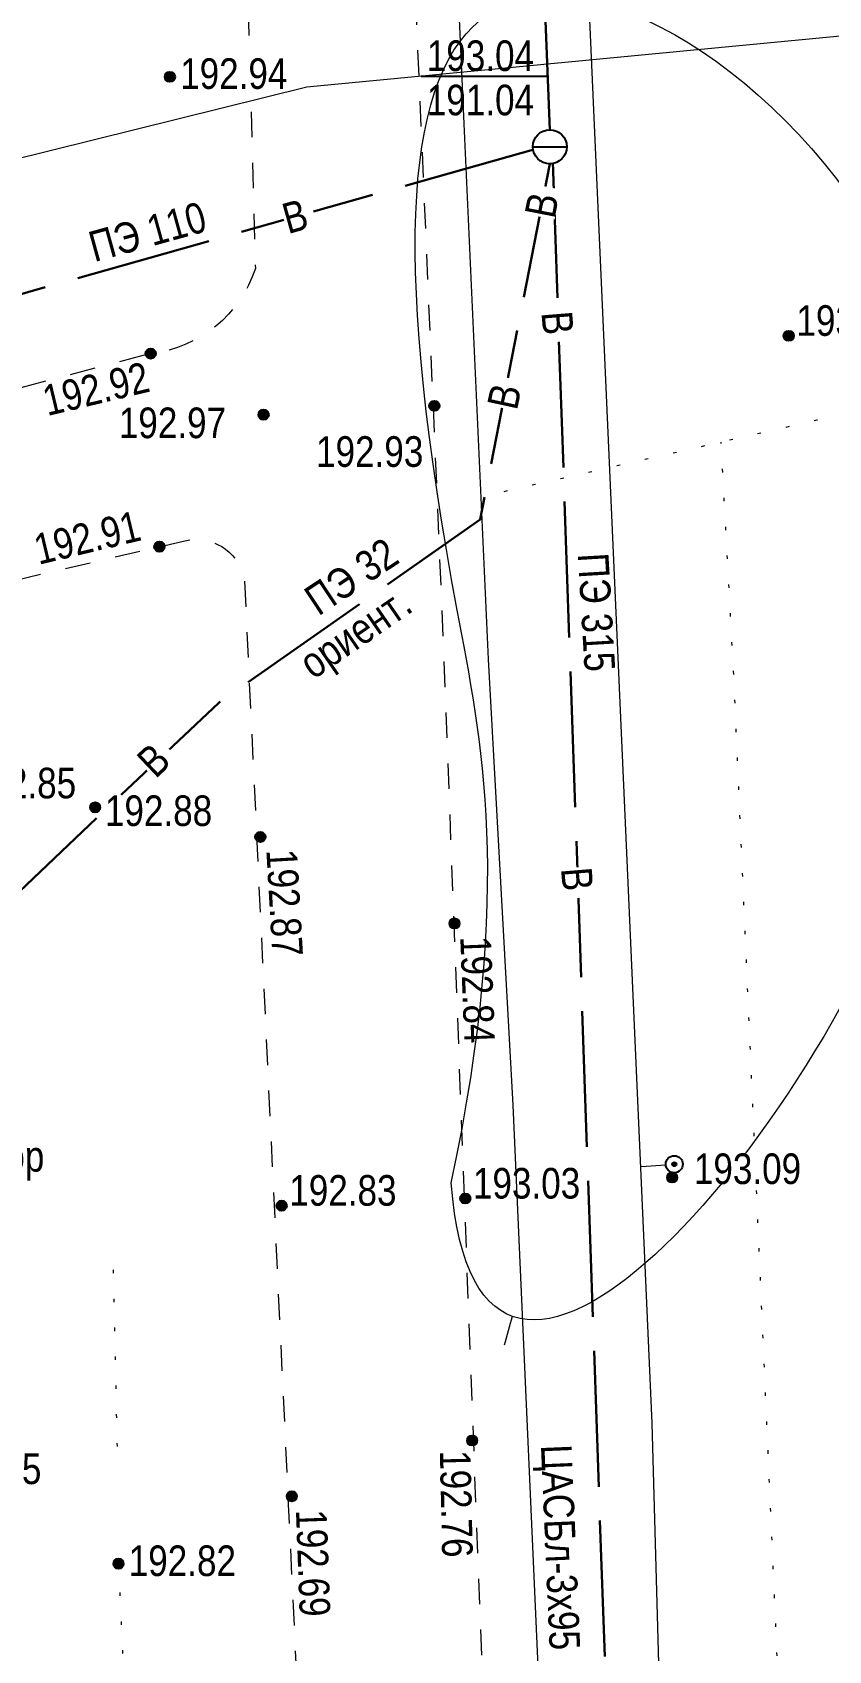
# Model space of a CAD drawing. Header units: millimetres. Extents: x 5990 to 6530, y 11230 to 11520.
# Drawn here: x 6074.02 to 6097.43, y 11292.09 to 11339.7 of the extents above; entities that cross this region are included whole.
import ezdxf

# ---------------------------------------------------------------- set-up
doc = ezdxf.new("R2010")
doc.units = ezdxf.units.MM
for name, pattern in [('g5_01_5x1_5', [1.5, 0.75, -0.75]), ('g5_122', [5, 4, -1]), ('g5_366', [0.85, 0.1, -0.75])]:
    doc.linetypes.add(name, pattern=pattern)
for name, color, linetype in [('04 ПРОМЫШЛЕННЫЕ И СОЦ.-КУЛЬТ. ОБЪЕКТЫ', 7, 'Continuous'), ('06 ВОДОПРОВОД', 7, 'Continuous'), ('07 ЭЛЕКТРОКАБЕЛЬ', 7, 'Continuous'), ('08 ЛЭП', 7, 'Continuous'), ('09 СВЯЗЬ', 7, 'Continuous'), ('13 АВТОМОБИЛЬНЫЕ ДОРОГИ', 7, 'Continuous'), ('15 РЕЛЬЕФ', 7, 'Continuous'), ('16 РАСТИТЕЛЬНОСТЬ ГРУНТЫ И БОЛОТА', 7, 'Continuous')]:
    doc.layers.add(name, color=color, linetype=linetype)
doc.styles.add('Д-431', font='ARIALNI_1.TTF', dxfattribs={"height": 0.9})
doc.linetypes.add('g5_119_1', pattern='A,4,-1,[31,GUGK_2005.shx,S=0.1,R=0,X=0,Y=0],0.35,[31,GUGK_2005.shx,S=0.08,R=0,X=0,Y=0],3.3,[31,GUGK_2005.shx,S=0.08,R=180,X=0,Y=0],0.35,[31,GUGK_2005.shx,S=0.1,R=180,X=0,Y=0],-1', length=10)
doc.linetypes.add('g5_119_3', pattern='A,4,-1,[31,GUGK_2005.shx,S=0.1,R=0,X=0,Y=0],4,[31,GUGK_2005.shx,S=0.1,R=180,X=0,Y=0],-1', length=10)
doc.linetypes.add('g5_133_t', pattern='A,2,[27,GUGK_2005.shx,S=0.4,R=0,X=0,Y=0],2,-1', length=5)

# ---------------------------------------------------------------- blocks, each defined once
blk = doc.blocks.new('g5_330')
blk.add_hatch(color=0).paths.add_polyline_path([(0.15, 0, 1), (-0.15, 0, 1)])
at = {"color": 0}
blk.add_circle((0, 0), 0.15, dxfattribs=at)
blk = doc.blocks.new('*U879')
blk.add_lwpolyline([(-7.571, 4.147), (-0.082, 4.147)])
at = {"color": 7, "style": 'Д-431'}
for tag, p in [('Z', (-7.233, 4.457)), ('Z1', (-7.233, 1.85)), ('Z2', (-7.233, -0.504)), ('Z3', (-7.233, -2.82))]:
    blk.add_attdef(tag, p, '', height=1.8, dxfattribs=at)
blk.add_wipeout([(-0.114, -0.994), (-0.174, -0.985), (-0.244, -0.97), (-0.278, -0.961), (-0.356, -0.935), (-0.414, -0.91), (-0.492, -0.871), (-0.567, -0.824), (-0.619, -0.785), (-0.671, -0.741), (-0.711, -0.704), (-0.773, -0.635), (-0.798, -0.602), (-0.831, -0.556), (-0.864, -0.503), (-0.898, -0.44), (-0.936, -0.353), (-0.951, -0.308), (-0.966, -0.257), (-0.984, -0.18), (-0.995, -0.101), (-1, -0.027), (-0.999, 0.035), (-0.994, 0.11), (-0.988, 0.157), (-0.98, 0.197), (-0.962, 0.272), (-0.95, 0.312), (-0.936, 0.351), (-0.92, 0.391), (-0.901, 0.433), (-0.879, 0.478), (-0.872, 0.489), (-0.863, 0.505), (-0.855, 0.519), (-0.848, 0.53), (-0.838, 0.546), (-0.829, 0.559), (-0.818, 0.575), (-0.809, 0.588), (-0.802, 0.598), (-0.793, 0.609), (-0.769, 0.64), (-0.76, 0.65), (-0.749, 0.662), (-0.741, 0.671), (-0.729, 0.684), (-0.722, 0.692), (-0.711, 0.703), (-0.7, 0.714), (-0.687, 0.726), (-0.673, 0.739), (-0.665, 0.747), (-0.646, 0.763), (-0.636, 0.771), (-0.624, 0.782), (-0.61, 0.792), (-0.598, 0.802), (-0.584, 0.812), (-0.564, 0.826), (-0.554, 0.833), (-0.531, 0.847), (-0.518, 0.856), (-0.505, 0.863), (-0.49, 0.872), (-0.472, 0.881), (-0.461, 0.887), (-0.445, 0.896), (-0.427, 0.904), (-0.363, 0.932), (-0.333, 0.943), (-0.306, 0.952), (-0.267, 0.964), (-0.22, 0.976), (-0.158, 0.987), (-0.104, 0.995), (0, 1), (0.098, 0.995), (0.161, 0.987), (0.22, 0.975), (0.304, 0.953), (0.363, 0.932), (0.482, 0.876), (0.56, 0.829), (0.633, 0.774), (0.732, 0.682), (0.806, 0.593), (0.855, 0.518), (0.941, 0.339), (0.977, 0.213), (0.991, 0.132), (0.997, 0.071), (1, 0.015), (0.997, -0.08), (0.974, -0.226), (0.944, -0.33), (0.911, -0.413), (0.883, -0.469), (0.859, -0.512), (0.824, -0.566), (0.792, -0.611), (0.757, -0.653), (0.718, -0.696), (0.664, -0.748), (0.632, -0.775), (0.596, -0.803), (0.545, -0.838), (0.498, -0.867), (0.428, -0.904), (0.381, -0.925), (0.309, -0.951), (0.237, -0.972), (0.178, -0.984), (0.069, -0.998), (-0.048, -0.999)])
blk.add_lwpolyline([(-1, 0), (1, 0)])
blk.add_circle((0, 0), 1)
blk = doc.blocks.new('g5_108a')
h = blk.add_hatch(color=0)
edge = h.paths.add_edge_path()
edge.add_arc((0, 0), 0.06, 0, 360)
at = {"color": 0, "lineweight": 25}
blk.add_circle((0, 0), 0.25, dxfattribs=at)
at = {"color": 0}
blk.add_circle((0, 0), 0.06, dxfattribs=at)

msp = doc.modelspace()

# ---------------------------------------------------------------- linework, layer by layer
at = {"layer": '06 ВОДОПРОВОД', "color": 82, "linetype": 'g5_122', "lineweight": 30, "flags": 128}
for points in [[(6089.235, 11336.833), (6085.74, 11423.51)], [(6088.834, 11336.273), (6065.927, 11329.807)], [(6089.235, 11335.833), (6087.188, 11325.362), (6079.502, 11319.978), (6068.395, 11309.466)], [(6089.32, 11335.89), (6092.305, 11250)]]:
    msp.add_lwpolyline(points, dxfattribs=at)
at = {"layer": '07 ЭЛЕКТРОКАБЕЛЬ', "color": 1, "linetype": 'g5_119_3', "lineweight": 15, "ltscale": 0.5, "flags": 128}
msp.add_lwpolyline([(6091.92, 11306.328), (6092.645, 11306.386)], dxfattribs=at)
at = {"layer": '13 АВТОМОБИЛЬНЫЕ ДОРОГИ', "color": 7, "linetype": 'g5_01_5x1_5', "lineweight": 15, "flags": 128}
msp.add_lwpolyline([(6057.142, 11412.18), (6072.103, 11413.622, -0.279461), (6077.73, 11409.31), (6078.753, 11397.821), (6079.68, 11365.141), (6080.578, 11332.753, -0.293516), (6077.522, 11330.254), (6066.024, 11327.219)], format="xyb", dxfattribs=at)
at = {"layer": '15 РЕЛЬЕФ', "color": 32, "lineweight": 15, "ltscale": 0.5}
msp.add_lwpolyline([(6087.9, 11301.083, 0.004016), (6088.133, 11301.933, 0.004016)], format="xyb", dxfattribs=at)
at = {"layer": '15 РЕЛЬЕФ', "color": 7}
for centre in [(6077.5, 11330.247), (6077.757, 11324.567), (6080.725, 11316.028), (6086.433, 11313.484), (6086.952, 11298.274), (6081.649, 11296.631), (6076.554, 11294.648)]:
    msp.add_circle(centre, 0.15, dxfattribs=at)
at = {"layer": '16 РАСТИТЕЛЬНОСТЬ ГРУНТЫ И БОЛОТА', "color": 7, "linetype": 'g5_366', "lineweight": 15, "flags": 128}
for points in [[(6128.501, 11330.044), (6120.566, 11329.555), (6097.086, 11328.285), (6087.714, 11326.144)], [(6097.304, 11260.52), (6094.645, 11320.766), (6094.27, 11327.642)], [(6076.52, 11298.094), (6076.404, 11303.478)], [(6076.555, 11294.649), (6077.582, 11271.655)]]:
    msp.add_lwpolyline(points, dxfattribs=at)

# ---------------------------------------------------------------- block references
at = {"layer": '08 ЛЭП', "color": 7, "lineweight": 15}
msp.add_blockref('g5_108a', (6092.895, 11306.4), dxfattribs=at)
at = {"layer": '15 РЕЛЬЕФ', "color": 7, "lineweight": 15}
for p in [(6078.066, 11338.391), (6096.26, 11330.77), (6077.5, 11330.247), (6080.82, 11328.45), (6085.84, 11328.71), (6077.757, 11324.567), (6080.725, 11316.028), (6086.433, 11313.484), (6092.832, 11306.011), (6081.35, 11305.18), (6086.75, 11305.39), (6086.952, 11298.274), (6081.649, 11296.631), (6076.554, 11294.648)]:
    msp.add_blockref('g5_330', p, dxfattribs=at)

# ---------------------------------------------------------------- texts
at = {"layer": '07 ЭЛЕКТРОКАБЕЛЬ', "color": 7, "lineweight": 25, "insert": (6089.872, 11298.173), "char_height": 0.9, "attachment_point": 1, "rotation": 272.4492, "style": 'Д-431'}
msp.add_mtext('ЦАСБл-3х95', dxfattribs=at)
at = {"layer": '15 РЕЛЬЕФ', "color": 7, "lineweight": 25, "char_height": 0.9, "attachment_point": 1, "style": 'Д-431'}
for s, insert, rotation in [('192.91', (6073.996, 11324.907), 13.4501), ('192.87', (6081.798, 11315.691), 273.2996), ('192.84', (6087.5, 11313.128), 272.259), ('192.76', (6086.901, 11297.995), 271.2899), ('192.69', (6082.669, 11296.26), 272.1053)]:
    msp.add_mtext(s, dxfattribs=dict(at, insert=insert, rotation=rotation))
for s, insert in [('192.85', (6072.156, 11318.063)), ('192.82', (6076.855, 11295.185))]:
    msp.add_mtext(s, dxfattribs=dict(at, insert=insert))

# ---------------------------------------------------------------- next in the draw order: block references
at = {"layer": '06 ВОДОПРОВОД', "color": 7, "lineweight": 15, "xscale": 0.5, "yscale": 0.5, "zscale": 0.5}
msp.add_blockref('*U879', (6089.235, 11336.333), dxfattribs=at).add_auto_attribs({'Z': '193.04', 'Z1': '191.04'})

# ---------------------------------------------------------------- next in the draw order: texts
at = {"layer": '06 ВОДОПРОВОД', "color": 7, "lineweight": 25, "char_height": 0.9, "attachment_point": 1, "line_spacing_factor": 0.6, "style": 'Д-431', "bg_fill": 3, "box_fill_scale": 1, "bg_fill_color": 256, "bg_fill_transparency": 0}
for s, insert, rotation in [('В', (6081.292, 11334.625), 15.7622), ('В', (6089.885, 11331.529), 274.7067), ('В', (6087.385, 11328.745), 77.8226), ('ориент.', (6081.769, 11321.383), 34.547), ('В', (6090.46, 11315.169), 274.7067)]:
    msp.add_mtext(s, dxfattribs=dict(at, insert=insert, rotation=rotation))
at = {"layer": '15 РЕЛЬЕФ', "color": 7, "lineweight": 25, "insert": (6096.485, 11331.67), "char_height": 0.9, "attachment_point": 1, "style": 'Д-431', "bg_fill": 3, "box_fill_scale": 1, "bg_fill_color": 256, "bg_fill_transparency": 0}
msp.add_mtext('193.08', dxfattribs=at)

# ---------------------------------------------------------------- next in the draw order: linework, layer by layer
at = {"layer": '07 ЭЛЕКТРОКАБЕЛЬ', "color": 1, "linetype": 'g5_119_3', "lineweight": 15}
msp.add_lwpolyline([(6094.49, 11260.968), (6093.29, 11260.958), (6092.246, 11298.778), (6090.314, 11342.287), (6089.895, 11351.099), (6091.32, 11351.12), (6089.919, 11350.6), (6088.702, 11381.28), (6088.015, 11398.638)], dxfattribs=at)
at = {"layer": '13 АВТОМОБИЛЬНЫЕ ДОРОГИ', "color": 7, "linetype": 'g5_01_5x1_5', "lineweight": 15, "flags": 128}
msp.add_lwpolyline([(6089.081, 11250), (6087.657, 11280.656), (6086.112, 11321.728), (6084.558, 11357.693), (6083.95, 11367.69), (6083.929, 11384.91), (6083.098, 11398.514), (6080.7, 11442.15), (6076.29, 11460.98), (6066.754, 11486.395), (6062.871, 11500)], dxfattribs=at)
msp.add_lwpolyline([(6066.225, 11321.891), (6078.504, 11324.74, -0.403401), (6080.251, 11323.695), (6082.153, 11283.594), (6083.802, 11250)], format="xyb", dxfattribs=at)
at = {"layer": '15 РЕЛЬЕФ', "color": 32, "lineweight": 15}
msp.add_open_spline([(6086.338, 11305.849), (6087.093, 11295.645), (6103.958, 11314.985), (6100.382, 11336.293, 0.518), (6085.106, 11345.01), (6084.607, 11330.345), (6088.201, 11314.635, 0.273), (6086.338, 11305.849)], degree=3, knots=[78.815169, 78.815169, 78.815169, 78.815169, 91.704334, 100.920183, 112.398623, 121.98365, 125.628737, 125.628737, 125.628737, 125.628737], dxfattribs=at)

# ---------------------------------------------------------------- next in the draw order: texts
at = {"layer": '04 ПРОМЫШЛЕННЫЕ И СОЦ.-КУЛЬТ. ОБЪЕКТЫ', "color": 7, "lineweight": 25, "insert": (6072.078, 11307.083), "char_height": 0.9, "attachment_point": 1, "style": 'Д-431', "bg_fill": 3, "box_fill_scale": 1, "bg_fill_color": 256, "bg_fill_transparency": 0}
msp.add_mtext('двор', dxfattribs=at)
at = {"layer": '06 ВОДОПРОВОД', "color": 7, "lineweight": 25, "char_height": 0.9, "attachment_point": 1, "style": 'Д-431', "bg_fill": 3, "box_fill_scale": 1, "bg_fill_color": 256, "bg_fill_transparency": 0}
for s, insert, rotation in [('В', (6088.49, 11334.364), 78.9386), ('ПЭ 110', (6075.603, 11333.802), 15.4579), ('ПЭ 32', (6081.935, 11323.262), 33.5203), ('ПЭ 315', (6090.954, 11324.407), 273.4052), ('В', (6077.025, 11318.375), 43.4243)]:
    msp.add_mtext(s, dxfattribs=dict(at, insert=insert, rotation=rotation))
at = {"layer": '15 РЕЛЬЕФ', "color": 7, "lineweight": 25, "char_height": 0.9, "attachment_point": 1, "style": 'Д-431', "bg_fill": 3, "box_fill_scale": 1, "bg_fill_color": 256, "bg_fill_transparency": 0}
for s, insert in [('192.94', (6078.367, 11338.934)), ('192.97', (6076.564, 11328.66)), ('192.93', (6082.363, 11327.816)), ('192.88', (6076.155, 11317.25)), ('193.09', (6093.471, 11306.717)), ('193.03', (6086.975, 11306.29)), ('192.83', (6081.575, 11306.08)), ('192.85', (6071.135, 11297.89))]:
    msp.add_mtext(s, dxfattribs=dict(at, insert=insert))

# ---------------------------------------------------------------- next in the draw order: linework, layer by layer
at = {"layer": '07 ЭЛЕКТРОКАБЕЛЬ', "color": 1, "linetype": 'g5_119_1', "lineweight": 15}
msp.add_lwpolyline([(6081.727, 11500), (6081.89, 11495.68), (6083.06, 11476.16), (6083.67, 11458.68), (6081.86, 11456.27), (6081.81, 11455.28), (6081.77, 11454.32), (6083.87, 11452.74), (6084.45, 11433.39), (6084.31, 11411.64), (6084.77, 11391.37), (6085.2, 11370.97), (6086.71, 11337.01), (6087.42, 11321.26), (6088.15, 11308.14), (6089.19, 11284.81), (6089.67, 11266.19), (6091.138, 11250), (6091.138, 11250)], dxfattribs=at)
at = {"layer": '09 СВЯЗЬ', "color": 5, "linetype": 'g5_133_t', "lineweight": 15}
msp.add_lwpolyline([(6065.767, 11334.049), (6082.096, 11338.098), (6161.96, 11345.739), (6162.239, 11352.937)], dxfattribs=at)
at = {"layer": '15 РЕЛЬЕФ', "color": 7}
msp.add_circle((6075.869, 11316.898), 0.15, dxfattribs=at)

# ---------------------------------------------------------------- next in the draw order: block references
at = {"layer": '15 РЕЛЬЕФ', "color": 7, "lineweight": 15}
msp.add_blockref('g5_330', (6075.869, 11316.898), dxfattribs=at)

# ---------------------------------------------------------------- next in the draw order: texts
at = {"layer": '15 РЕЛЬЕФ', "color": 7, "lineweight": 25, "insert": (6074.251, 11329.283), "char_height": 0.9, "attachment_point": 1, "rotation": 13.4501, "style": 'Д-431'}
msp.add_mtext('192.92', dxfattribs=at)

doc.saveas('drawing.dxf')
